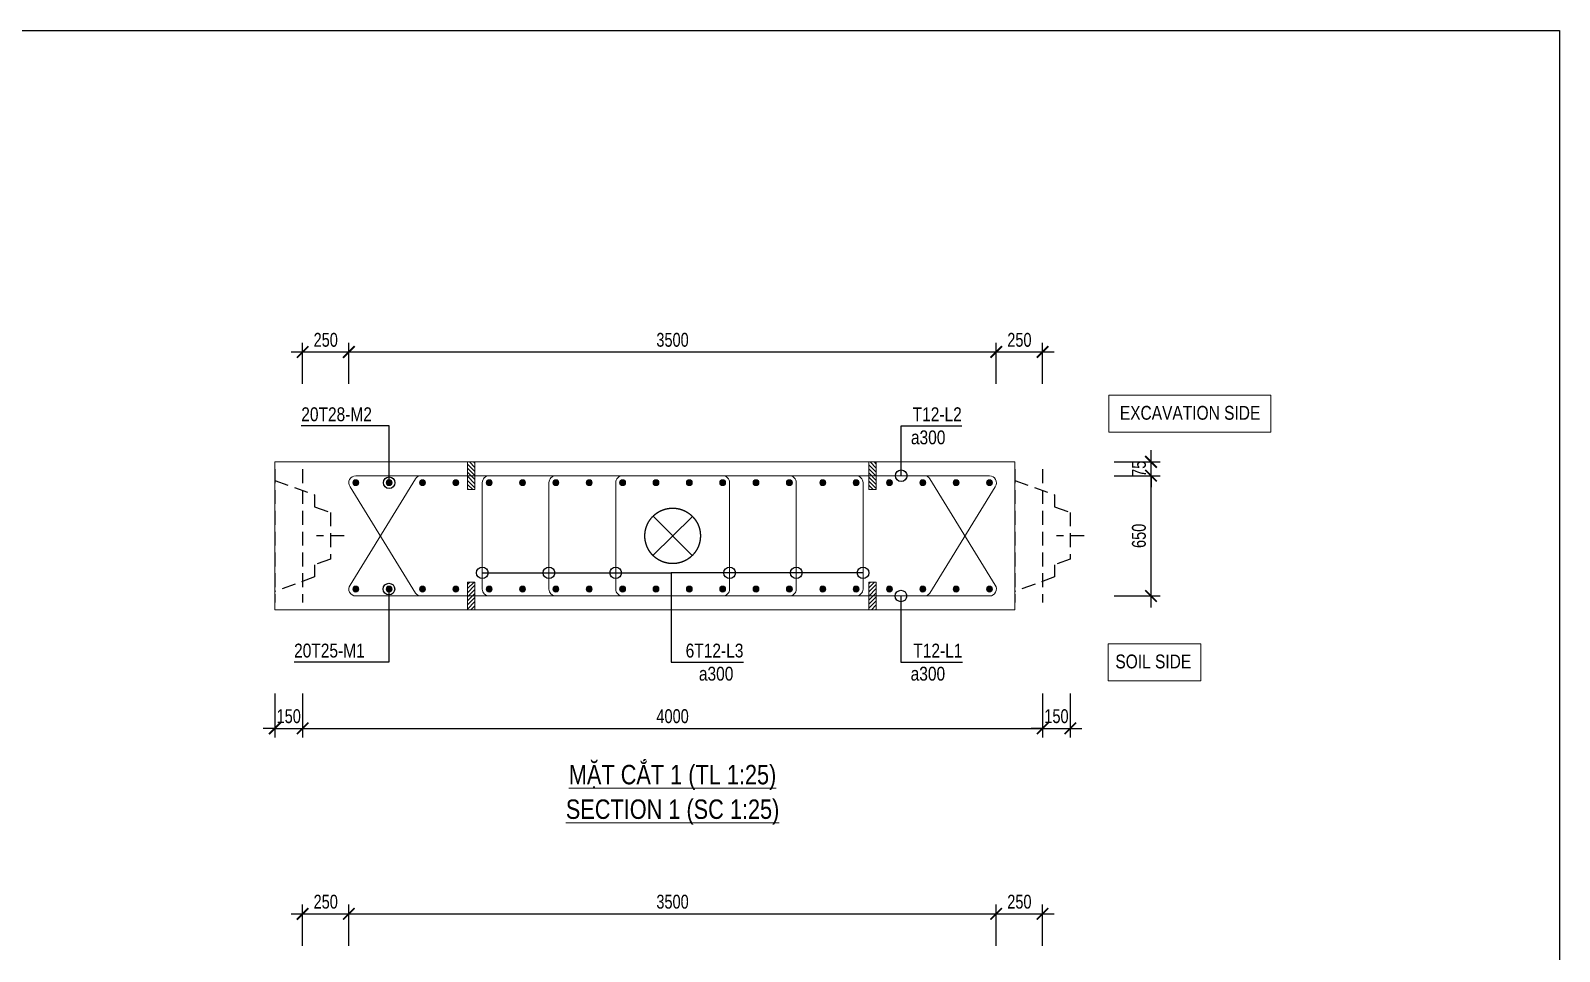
# Model space of a CAD drawing. Header units: millimetres. Extents: x 2746337 to 7547699, y -363432 to 15720.
# Drawn here: x 3524460 to 3557517, y -10783 to 9128 of the extents above; entities that cross this region are included whole.
import ezdxf
from ezdxf.enums import TextEntityAlignment as Align

# ---------------------------------------------------------------- set-up
doc = ezdxf.new("R2010")
doc.units = ezdxf.units.MM
doc.header["$LTSCALE"] = 1200
doc.header["$PDMODE"] = 3
doc.linetypes.add('CENTER', pattern=[2, 1.25, -0.25, 0.25, -0.25])
doc.linetypes.add('HIDDEN', pattern=[0.375, 0.25, -0.125])
for name, color, linetype, lineweight in [('5', 5, 'Continuous', 13), ('BOUND', 3, 'Continuous', 20), ('CWS', 8, 'HIDDEN', 9), ('ENOTE', 2, 'Continuous', 15), ('GRID', 74, 'CENTER', 15), ('K-THUOC', 1, 'Continuous', 18), ('LEADER', 8, 'Continuous', 9), ('MCT', 6, 'Continuous', 20), ('TEXTEN', 3, 'Continuous', 13), ('TEXTMA', 2, 'Continuous', 13), ('TEXTVN', 2, 'Continuous', 20), ('TIE', 4, 'Continuous', 13)]:
    doc.layers.add(name, color=color, linetype=linetype, lineweight=lineweight)
doc.layers.add('CDC.04.HIDDEN', color=8, linetype='HIDDEN')
doc.layers.add('MIE', color=5, linetype='HIDDEN')
doc.styles.add('DB_Arial', font='arial.ttf', dxfattribs={"width": 0.8})
doc.styles.add('SMTEXT', font='arial.ttf', dxfattribs={"width": 0.75})
doc.dimstyles.new('BSV25', dxfattribs={"dimtxt": 300, "dimasz": 250, "dimexe": 200, "dimexo": 0, "dimgap": 108, "dimtad": 1, "dimdec": 0, "dimlfac": 0.25, "dimdsep": 46, "dimtxsty": 'SMTEXT', "dimblk": 'ARCHTICK', "dimcen": 100, "dimdle": 250, "dimclrd": 256, "dimclre": 256, "dimclrt": 2, "dimadec": 0, "dimazin": 0, "dimtfac": 1, "dimtdec": 0, "dimtix": 1, "dimtmove": 2, "dimatfit": 3, "dimfxl": 800, "dimfxlon": 1, "dimtolj": 1, "dimtzin": 0, "dimarcsym": 0})

# ---------------------------------------------------------------- blocks, each defined once
blk = doc.blocks.new('_ArchTick')
at = {"color": 0, "linetype": 'ByBlock', "const_width": 0.15}
blk.add_lwpolyline([(-0.5, -0.5), (0.5, 0.5)], dxfattribs=at)
blk = doc.blocks.new('*D836')
at = {"layer": 'Defpoints', "color": 0, "transparency": 16777216}
for p in [(3531342, -9970), (3530342, -10661), (3531342, -10661)]:
    blk.add_point(p, dxfattribs=at)
at = {"layer": 'K-THUOC', "lineweight": -2, "transparency": 16777216}
for p, q in [((3530342, -10661), (3530342, -9770)), ((3531342, -10661), (3531342, -9770)), ((3530092, -9970), (3531592, -9970))]:
    blk.add_line(p, q, dxfattribs=at)
at = {"layer": 'K-THUOC', "lineweight": -2, "transparency": 16777216, "xscale": 250, "yscale": 250, "zscale": 250, "rotation": 180}
blk.add_blockref('_ArchTick', (3530342, -9970), dxfattribs=at)
at = {"layer": 'K-THUOC', "lineweight": -2, "transparency": 16777216, "xscale": 250, "yscale": 250, "zscale": 250}
blk.add_blockref('_ArchTick', (3531342, -9970), dxfattribs=at)
at = {"layer": 'K-THUOC', "color": 2, "transparency": 16777216, "insert": (3530842, -9709), "char_height": 300, "attachment_point": 5, "style": 'SMTEXT'}
blk.add_mtext('\\A1;250', dxfattribs=at)
blk = doc.blocks.new('*D837')
at = {"layer": 'Defpoints', "color": 0, "transparency": 16777216}
for p in [(3545340, -9970), (3531342, -10661), (3545340, -10661)]:
    blk.add_point(p, dxfattribs=at)
at = {"layer": 'K-THUOC', "lineweight": -2, "transparency": 16777216}
for p, q in [((3531342, -10661), (3531342, -9770)), ((3545340, -10661), (3545340, -9770)), ((3531092, -9970), (3545590, -9970))]:
    blk.add_line(p, q, dxfattribs=at)
at = {"layer": 'K-THUOC', "lineweight": -2, "transparency": 16777216, "xscale": 250, "yscale": 250, "zscale": 250, "rotation": 180}
blk.add_blockref('_ArchTick', (3531342, -9970), dxfattribs=at)
at = {"layer": 'K-THUOC', "lineweight": -2, "transparency": 16777216, "xscale": 250, "yscale": 250, "zscale": 250}
blk.add_blockref('_ArchTick', (3545340, -9970), dxfattribs=at)
at = {"layer": 'K-THUOC', "color": 2, "transparency": 16777216, "insert": (3538341, -9709), "char_height": 300, "attachment_point": 5, "style": 'SMTEXT'}
blk.add_mtext('\\A1;3500', dxfattribs=at)
blk = doc.blocks.new('*D839')
at = {"layer": 'Defpoints', "color": 0, "transparency": 16777216}
for p in [(3546342, -9970), (3545340, -10661), (3546342, -10661)]:
    blk.add_point(p, dxfattribs=at)
at = {"layer": 'K-THUOC', "lineweight": -2, "transparency": 16777216}
for p, q in [((3545340, -10661), (3545340, -9770)), ((3546342, -10661), (3546342, -9770)), ((3545090, -9970), (3546592, -9970))]:
    blk.add_line(p, q, dxfattribs=at)
at = {"layer": 'K-THUOC', "lineweight": -2, "transparency": 16777216, "xscale": 250, "yscale": 250, "zscale": 250, "rotation": 180}
blk.add_blockref('_ArchTick', (3545340, -9970), dxfattribs=at)
at = {"layer": 'K-THUOC', "lineweight": -2, "transparency": 16777216, "xscale": 250, "yscale": 250, "zscale": 250}
blk.add_blockref('_ArchTick', (3546342, -9970), dxfattribs=at)
at = {"layer": 'K-THUOC', "color": 2, "transparency": 16777216, "insert": (3545841, -9709), "char_height": 300, "attachment_point": 5, "style": 'SMTEXT'}
blk.add_mtext('\\A1;250', dxfattribs=at)
blk = doc.blocks.new('cws800')
at = {"layer": 'CDC.04.HIDDEN'}
for p, q in [((-600, 1440), (-600, -1440)), ((0, 1440), (0, -1440))]:
    blk.add_line(p, q, dxfattribs=at)
for points in [[(0, 1200), (-860, 888), (-860, 627), (-1200, 507), (-1200, -507), (-860, -627), (-860, -888), (0, -1200)], [(-1500, 0), (-900, 0)]]:
    blk.add_lwpolyline(points, dxfattribs=at)
blk = doc.blocks.new('*D862')
at = {"layer": 'Defpoints', "color": 0, "transparency": 16777216}
for p in [(3547579, -497), (3548687, -497), (3547579, -3097)]:
    blk.add_point(p, dxfattribs=at)
at = {"layer": 'K-THUOC', "lineweight": -2, "transparency": 16777216}
for p, q in [((3548687, -3347), (3548687, -247)), ((3547887, -497), (3548887, -497)), ((3547887, -3097), (3548887, -3097))]:
    blk.add_line(p, q, dxfattribs=at)
at = {"layer": 'K-THUOC', "lineweight": -2, "transparency": 16777216, "xscale": 250, "yscale": 250, "zscale": 250}
for p, rotation in [((3548687, -497), 90), ((3548687, -3097), 270)]:
    blk.add_blockref('_ArchTick', p, dxfattribs=dict(at, rotation=rotation))
at = {"layer": 'K-THUOC', "color": 2, "transparency": 16777216, "insert": (3548426, -1797), "char_height": 300, "attachment_point": 5, "rotation": 90, "style": 'SMTEXT'}
blk.add_mtext('\\A1;650', dxfattribs=at)
blk = doc.blocks.new('*D863')
at = {"layer": 'Defpoints', "color": 0, "transparency": 16777216}
for p in [(3547579, -197), (3548687, -197), (3547579, -497)]:
    blk.add_point(p, dxfattribs=at)
at = {"layer": 'K-THUOC', "lineweight": -2, "transparency": 16777216}
for p, q in [((3548687, -197), (3548687, 53)), ((3547887, -197), (3548887, -197)), ((3548687, -497), (3548687, -197)), ((3547887, -497), (3548887, -497)), ((3548687, -497), (3548687, -747))]:
    blk.add_line(p, q, dxfattribs=at)
at = {"layer": 'K-THUOC', "lineweight": -2, "transparency": 16777216, "xscale": 250, "yscale": 250, "zscale": 250}
for p, rotation in [((3548687, -197), 270), ((3548687, -497), 90)]:
    blk.add_blockref('_ArchTick', p, dxfattribs=dict(at, rotation=rotation))
at = {"layer": 'K-THUOC', "color": 2, "transparency": 16777216, "insert": (3548427, -347), "char_height": 300, "attachment_point": 5, "rotation": 90, "style": 'SMTEXT'}
blk.add_mtext('\\A1;75', dxfattribs=at)
blk = doc.blocks.new('*D864')
at = {"layer": 'Defpoints', "color": 0, "transparency": 16777216}
for p in [(3529742, -5209), (3530342, -5209), (3530342, -5959)]:
    blk.add_point(p, dxfattribs=at)
at = {"layer": 'K-THUOC', "lineweight": -2, "transparency": 16777216}
for p, q in [((3529742, -5209), (3529742, -6159)), ((3530342, -5209), (3530342, -6159)), ((3529742, -5959), (3529492, -5959)), ((3529742, -5959), (3530342, -5959)), ((3530342, -5959), (3530592, -5959))]:
    blk.add_line(p, q, dxfattribs=at)
at = {"layer": 'K-THUOC', "lineweight": -2, "transparency": 16777216, "xscale": 250, "yscale": 250, "zscale": 250}
blk.add_blockref('_ArchTick', (3529742, -5959), dxfattribs=at)
at = {"layer": 'K-THUOC', "lineweight": -2, "transparency": 16777216, "xscale": 250, "yscale": 250, "zscale": 250, "rotation": 180}
blk.add_blockref('_ArchTick', (3530342, -5959), dxfattribs=at)
at = {"layer": 'K-THUOC', "color": 2, "transparency": 16777216, "insert": (3530042, -5698), "char_height": 300, "attachment_point": 5, "style": 'SMTEXT'}
blk.add_mtext('\\A1;150', dxfattribs=at)
blk = doc.blocks.new('*D865')
at = {"layer": 'Defpoints', "color": 0, "transparency": 16777216}
for p in [(3546342, -5209), (3546942, -5209), (3546942, -5959)]:
    blk.add_point(p, dxfattribs=at)
at = {"layer": 'K-THUOC', "lineweight": -2, "transparency": 16777216}
for p, q in [((3546342, -5209), (3546342, -6159)), ((3546942, -5209), (3546942, -6159)), ((3546342, -5959), (3546092, -5959)), ((3546342, -5959), (3546942, -5959)), ((3546942, -5959), (3547192, -5959))]:
    blk.add_line(p, q, dxfattribs=at)
at = {"layer": 'K-THUOC', "lineweight": -2, "transparency": 16777216, "xscale": 250, "yscale": 250, "zscale": 250}
blk.add_blockref('_ArchTick', (3546342, -5959), dxfattribs=at)
at = {"layer": 'K-THUOC', "lineweight": -2, "transparency": 16777216, "xscale": 250, "yscale": 250, "zscale": 250, "rotation": 180}
blk.add_blockref('_ArchTick', (3546942, -5959), dxfattribs=at)
at = {"layer": 'K-THUOC', "color": 2, "transparency": 16777216, "insert": (3546642, -5698), "char_height": 300, "attachment_point": 5, "style": 'SMTEXT'}
blk.add_mtext('\\A1;150', dxfattribs=at)
blk = doc.blocks.new('*D866')
at = {"layer": 'Defpoints', "color": 0, "transparency": 16777216}
for p in [(3531342, 2179), (3530342, 1488), (3531342, 1488)]:
    blk.add_point(p, dxfattribs=at)
at = {"layer": 'K-THUOC', "lineweight": -2, "transparency": 16777216}
for p, q in [((3530342, 1488), (3530342, 2379)), ((3531342, 1488), (3531342, 2379)), ((3530092, 2179), (3531592, 2179))]:
    blk.add_line(p, q, dxfattribs=at)
at = {"layer": 'K-THUOC', "lineweight": -2, "transparency": 16777216, "xscale": 250, "yscale": 250, "zscale": 250, "rotation": 180}
blk.add_blockref('_ArchTick', (3530342, 2179), dxfattribs=at)
at = {"layer": 'K-THUOC', "lineweight": -2, "transparency": 16777216, "xscale": 250, "yscale": 250, "zscale": 250}
blk.add_blockref('_ArchTick', (3531342, 2179), dxfattribs=at)
at = {"layer": 'K-THUOC', "color": 2, "transparency": 16777216, "insert": (3530842, 2440), "char_height": 300, "attachment_point": 5, "style": 'SMTEXT'}
blk.add_mtext('\\A1;250', dxfattribs=at)
blk = doc.blocks.new('*D867')
at = {"layer": 'Defpoints', "color": 0, "transparency": 16777216}
for p in [(3545340, 2179), (3531342, 1488), (3545340, 1488)]:
    blk.add_point(p, dxfattribs=at)
at = {"layer": 'K-THUOC', "lineweight": -2, "transparency": 16777216}
for p, q in [((3531342, 1488), (3531342, 2379)), ((3545340, 1488), (3545340, 2379)), ((3531092, 2179), (3545590, 2179))]:
    blk.add_line(p, q, dxfattribs=at)
at = {"layer": 'K-THUOC', "lineweight": -2, "transparency": 16777216, "xscale": 250, "yscale": 250, "zscale": 250, "rotation": 180}
blk.add_blockref('_ArchTick', (3531342, 2179), dxfattribs=at)
at = {"layer": 'K-THUOC', "lineweight": -2, "transparency": 16777216, "xscale": 250, "yscale": 250, "zscale": 250}
blk.add_blockref('_ArchTick', (3545340, 2179), dxfattribs=at)
at = {"layer": 'K-THUOC', "color": 2, "transparency": 16777216, "insert": (3538341, 2440), "char_height": 300, "attachment_point": 5, "style": 'SMTEXT'}
blk.add_mtext('\\A1;3500', dxfattribs=at)
blk = doc.blocks.new('*D868')
at = {"layer": 'Defpoints', "color": 0, "transparency": 16777216}
for p in [(3530342, -5209), (3546342, -5209), (3546342, -5959)]:
    blk.add_point(p, dxfattribs=at)
at = {"layer": 'K-THUOC', "lineweight": -2, "transparency": 16777216}
for p, q in [((3530342, -5209), (3530342, -6159)), ((3546342, -5209), (3546342, -6159)), ((3530092, -5959), (3546592, -5959))]:
    blk.add_line(p, q, dxfattribs=at)
at = {"layer": 'K-THUOC', "lineweight": -2, "transparency": 16777216, "xscale": 250, "yscale": 250, "zscale": 250, "rotation": 180}
blk.add_blockref('_ArchTick', (3530342, -5959), dxfattribs=at)
at = {"layer": 'K-THUOC', "lineweight": -2, "transparency": 16777216, "xscale": 250, "yscale": 250, "zscale": 250}
blk.add_blockref('_ArchTick', (3546342, -5959), dxfattribs=at)
at = {"layer": 'K-THUOC', "color": 2, "transparency": 16777216, "insert": (3538342, -5698), "char_height": 300, "attachment_point": 5, "style": 'SMTEXT'}
blk.add_mtext('\\A1;4000', dxfattribs=at)
blk = doc.blocks.new('*D869')
at = {"layer": 'Defpoints', "color": 0, "transparency": 16777216}
for p in [(3546342, 2179), (3545340, 1488), (3546342, 1488)]:
    blk.add_point(p, dxfattribs=at)
at = {"layer": 'K-THUOC', "lineweight": -2, "transparency": 16777216}
for p, q in [((3545340, 1488), (3545340, 2379)), ((3546342, 1488), (3546342, 2379)), ((3545090, 2179), (3546592, 2179))]:
    blk.add_line(p, q, dxfattribs=at)
at = {"layer": 'K-THUOC', "lineweight": -2, "transparency": 16777216, "xscale": 250, "yscale": 250, "zscale": 250, "rotation": 180}
blk.add_blockref('_ArchTick', (3545340, 2179), dxfattribs=at)
at = {"layer": 'K-THUOC', "lineweight": -2, "transparency": 16777216, "xscale": 250, "yscale": 250, "zscale": 250}
blk.add_blockref('_ArchTick', (3546342, 2179), dxfattribs=at)
at = {"layer": 'K-THUOC', "color": 2, "transparency": 16777216, "insert": (3545841, 2440), "char_height": 300, "attachment_point": 5, "style": 'SMTEXT'}
blk.add_mtext('\\A1;250', dxfattribs=at)
blk = doc.blocks.new('mct1')
at = {"lineweight": 9}
h = blk.add_hatch(color=256, dxfattribs=at)
h.dxf.hatch_style = 1
h.paths.add_polyline_path([(-16, 0, 1), (16, 0, 1)])
blk.add_circle((0, 0), 16, dxfattribs=at)
blk = doc.blocks.new('tremie')
at = {"layer": 'MIE', "color": 74, "ltscale": 1000}
for p, q in [((424, -424), (-424, 424)), ((424, 424), (-424, -424))]:
    blk.add_line(p, q, dxfattribs=at)
at = {"layer": 'MIE', "ltscale": 500}
blk.add_circle((0, 0), 600, dxfattribs=at)
blk = doc.blocks.new('sp')
at = {"layer": '5', "lineweight": 20}
h = blk.add_hatch(dxfattribs=at)
h.set_pattern_fill('ANSI31', color=256, scale=500)
h.set_pattern_definition([(45, (0, 0), (-44.194, 44.194), [])])
h.paths.add_polyline_path([(80, 300), (-80, 300), (-80, -300), (80, -300)])
blk.add_lwpolyline([(-80, -300), (80, -300), (80, 300), (-80, 300)], close=True, dxfattribs=at)

msp = doc.modelspace()

# ---------------------------------------------------------------- linework, layer by layer
msp.add_lwpolyline([(3464000, 9128.3), (3557517.3, 9128.3), (3557517.3, -68024), (3464000, -68024)], close=True)
at = {"layer": 'BOUND'}
msp.add_lwpolyline([(3529741.8, -3397.4), (3545741.8, -3397.4), (3545741.8, -197.4), (3529741.8, -197.4)], close=True, dxfattribs=at)
at = {"layer": 'ENOTE'}
for points in [[(3547773.8, 1245.1), (3551273.8, 1245.1), (3551273.8, 445.1), (3547773.8, 445.1)], [(3547763.2, -4131.4), (3549763.2, -4131.4), (3549763.2, -4931.4), (3547763.2, -4931.4)]]:
    msp.add_lwpolyline(points, close=True, dxfattribs=at)
at = {"layer": 'TIE', "lineweight": 20}
for points in [[(3532903.5, -497.4, 0.244599), (3532780.7, -561.3), (3531368.9, -2861.3, 0.6069433), (3531491.8, -3097.4), (3545194.3, -3097.4, 0.6069433), (3545317.2, -2861.3), (3543905.4, -561.3, 0.244599), (3543782.5, -497.4), (3540604, -497.4)], [(3540604, -3097.4), (3543782.5, -3097.4, 0.244599), (3543905.4, -3033.5), (3545317.2, -733.5, 0.6069433), (3545194.3, -497.4), (3531491.8, -497.4, 0.6069433), (3531368.9, -733.5), (3532780.7, -3033.5, 0.244599), (3532903.5, -3097.4)]]:
    msp.add_lwpolyline(points, format="xyb", dxfattribs=at)
at = {"layer": 'TIE'}
for points in [[(3534826.5, -3097.4), (3534376.5, -3097.4, -0.4142136), (3534226.5, -2947.4), (3534226.5, -647.4, -0.4142136), (3534376.5, -497.4), (3534826.5, -497.4)], [(3536268.9, -3097.4), (3535818.9, -3097.4, -0.4142136), (3535668.9, -2947.4), (3535668.9, -647.4, -0.4142136), (3535818.9, -497.4), (3536268.9, -497.4)], [(3537711.3, -3097.4), (3537261.3, -3097.4, -0.4142136), (3537111.3, -2947.4), (3537111.3, -647.4, -0.4142136), (3537261.3, -497.4), (3537711.3, -497.4)], [(3538974.8, -3097.4), (3539424.8, -3097.4, 0.4142136), (3539574.8, -2947.4), (3539574.8, -647.4, 0.4142136), (3539424.8, -497.4), (3538974.8, -497.4)], [(3540417.2, -3097.4), (3540867.2, -3097.4, 0.4142136), (3541017.2, -2947.4), (3541017.2, -647.4, 0.4142136), (3540867.2, -497.4), (3540417.2, -497.4)], [(3542309.6, -3097.4, 0.4142136), (3542459.6, -2947.4), (3542459.6, -647.4, 0.4142136), (3542309.6, -497.4)]]:
    msp.add_lwpolyline(points, format="xyb", dxfattribs=at)

# ---------------------------------------------------------------- block references
at = {"layer": 'CWS', "xscale": -1}
for p in [(3529741.8, -1797.4), (3545741.8, -1797.4)]:
    msp.add_blockref('cws800', p, dxfattribs=at)
at = {"layer": 'ENOTE', "xscale": -1}
for p in [(3533987.7, -497.4), (3542666.2, -497.4)]:
    msp.add_blockref('sp', p, dxfattribs=at)
at = {"layer": 'ENOTE', "rotation": 180}
for p in [(3533987.7, -3097.4), (3542666.2, -3097.4)]:
    msp.add_blockref('sp', p, dxfattribs=at)
at = {"layer": 'GRID', "rotation": 269.672406155841}
msp.add_blockref('tremie', (3538343, -1797.4), dxfattribs=at)
at = {"layer": 'MCT', "xscale": -4, "yscale": 4, "zscale": 4, "rotation": 180}
for p in [(3531491.8, -647.4), (3532213, -647.4), (3532934.2, -647.4), (3533655.3, -647.4), (3534376.5, -647.4), (3535097.7, -647.4), (3535818.9, -647.4), (3536540.1, -647.4), (3537261.3, -647.4), (3537982.5, -647.4), (3538703.6, -647.4), (3539424.8, -647.4), (3540146, -647.4), (3540867.2, -647.4), (3541588.4, -647.4), (3542309.6, -647.4), (3543030.8, -647.4), (3543751.9, -647.4), (3544473.1, -647.4), (3545194.3, -647.4), (3532213, -2947.4), (3532934.2, -2947.4), (3533655.3, -2947.4), (3534376.5, -2947.4), (3535097.7, -2947.4), (3535818.9, -2947.4), (3536540.1, -2947.4), (3537261.3, -2947.4), (3537982.5, -2947.4), (3538703.6, -2947.4), (3539424.8, -2947.4), (3540146, -2947.4), (3540867.2, -2947.4), (3541588.4, -2947.4), (3542309.6, -2947.4), (3543030.8, -2947.4), (3543751.9, -2947.4), (3544473.1, -2947.4), (3545194.3, -2947.4)]:
    msp.add_blockref('mct1', p, dxfattribs=at)
at = {"layer": 'MCT', "xscale": 4, "yscale": 4, "zscale": 4}
msp.add_blockref('mct1', (3531491.8, -2947.4), dxfattribs=at)

# ---------------------------------------------------------------- texts
at = {"layer": 'TEXTEN', "style": 'DB_Arial', "width": 0.8}
for s, p in [('T12-L2', (3544594.9, 682.6)), ('6T12-L3', (3539873, -4427.4)), ('T12-L1', (3544609.4, -4427.4)), ('a300', (3539656.3, -4927.4))]:
    msp.add_text(s, height=300, dxfattribs=at).set_placement(p, align=Align.RIGHT)
for p in [(3543495.5, 182.6), (3543489.4, -4927.4)]:
    msp.add_text('a300', height=300, dxfattribs=at).set_placement(p)
at = {"layer": 'TEXTMA', "style": 'DB_Arial', "width": 0.8}
for s, p in [('20T28-M2', (3530313, 682.6)), ('20T25-M1', (3530157.8, -4427.4))]:
    msp.add_text(s, height=300, dxfattribs=at).set_placement(p)
at = {"layer": 'TEXTVN', "style": 'DB_Arial', "width": 0.8}
msp.add_text('EXCAVATION SIDE', height=300, dxfattribs=at).set_placement((3548013, 713.5))
msp.add_text('SOIL SIDE', height=300, dxfattribs=at).set_placement((3549555.4, -4663.1), align=Align.RIGHT)
for s, p in [('%%UMẶT CẮT 1 (TL 1:25)', (3538341.8, -6959.2)), ('%%USECTION 1 (SC 1:25)', (3538341.8, -7759.2))]:
    msp.add_text(s, height=420, rotation=360, dxfattribs=at).set_placement(p, align=Align.MIDDLE)

# ---------------------------------------------------------------- dimensions: what is measured, and where the dimension line sits
at = {"layer": 'K-THUOC'}
for base, p1, p2, picture, middle in [((3531341.8, 2178.7), (3530341.8, 1487.7), (3531341.8, 1487.7), '*D866', (3530841.8, 2439.9)), ((3545340.3, 2178.7), (3531341.8, 1487.7), (3545340.3, 1487.7), '*D867', (3538341, 2440)), ((3546341.8, 2178.7), (3545340.3, 1487.7), (3546341.8, 1487.7), '*D869', (3545841, 2439.9)), ((3530341.8, -5959.2), (3529741.8, -5209.2), (3530341.8, -5209.2), '*D864', (3530041.8, -5698.1)), ((3546341.8, -5959.2), (3530341.8, -5209.2), (3546341.8, -5209.2), '*D868', (3538341.8, -5698.1)), ((3546941.8, -5959.2), (3546341.8, -5209.2), (3546941.8, -5209.2), '*D865', (3546641.8, -5698.1)), ((3531341.8, -9970.4), (3530341.8, -10661.4), (3531341.8, -10661.4), '*D836', (3530841.8, -9709.2)), ((3545340.3, -9970.4), (3531341.8, -10661.4), (3545340.3, -10661.4), '*D837', (3538341, -9709.1)), ((3546341.8, -9970.4), (3545340.3, -10661.4), (3546341.8, -10661.4), '*D839', (3545841, -9709.2))]:
    dim = msp.add_linear_dim(base=base, p1=p1, p2=p2, dimstyle='BSV25', dxfattribs=at)
    dim.commit()
    dim.dimension.update_dxf_attribs({"geometry": picture, "text_midpoint": middle})
for base, p1, p2, picture, middle in [((3548687.1, -197.4), (3547579, -497.4), (3547579, -197.4), '*D863', (3548426.5, -347.4)), ((3548687.1, -497.4), (3547579, -3097.4), (3547579, -497.4), '*D862', (3548425.9, -1797.4))]:
    dim = msp.add_linear_dim(base=base, p1=p1, p2=p2, angle=90, dimstyle='BSV25', dxfattribs=at)
    dim.commit()
    dim.dimension.update_dxf_attribs({"geometry": picture, "text_midpoint": middle})

# ---------------------------------------------------------------- leaders
at = {"layer": 'LEADER'}
for points in [[(3532213, -647.4), (3532213, 582.6), (3530313, 582.6)], [(3543285.5, -497.4), (3543285.5, 582.6), (3544594.9, 582.6)], [(3534226.5, -2597.4), (3538311.7, -2597.4), (3538311.7, -4527.4), (3539873.3, -4527.4)], [(3535668.9, -2597.4), (3538311.7, -2597.4), (3538311.7, -4527.4), (3539873.3, -4527.4)], [(3537111.3, -2597.4), (3538311.7, -2597.4), (3538311.7, -4527.4), (3539873.3, -4527.4)], [(3539574.8, -2597.4), (3538311.7, -2597.4), (3538311.7, -4527.4), (3539873.3, -4527.4)], [(3541017.2, -2597.4), (3538311.7, -2597.4), (3538311.7, -4527.4), (3539873.3, -4527.4)], [(3542459.6, -2597.4), (3538311.7, -2597.4), (3538311.7, -4527.4), (3539873.3, -4527.4)], [(3532209, -2947.4), (3532209, -4527.4), (3530157.8, -4527.4)], [(3543279.4, -3097.4), (3543279.4, -4527.4), (3544609.4, -4527.4)]]:
    msp.add_leader(points, dimstyle='BSV25', override={"dimldrblk": 'Origin'}, dxfattribs=at)

doc.saveas('drawing.dxf')
